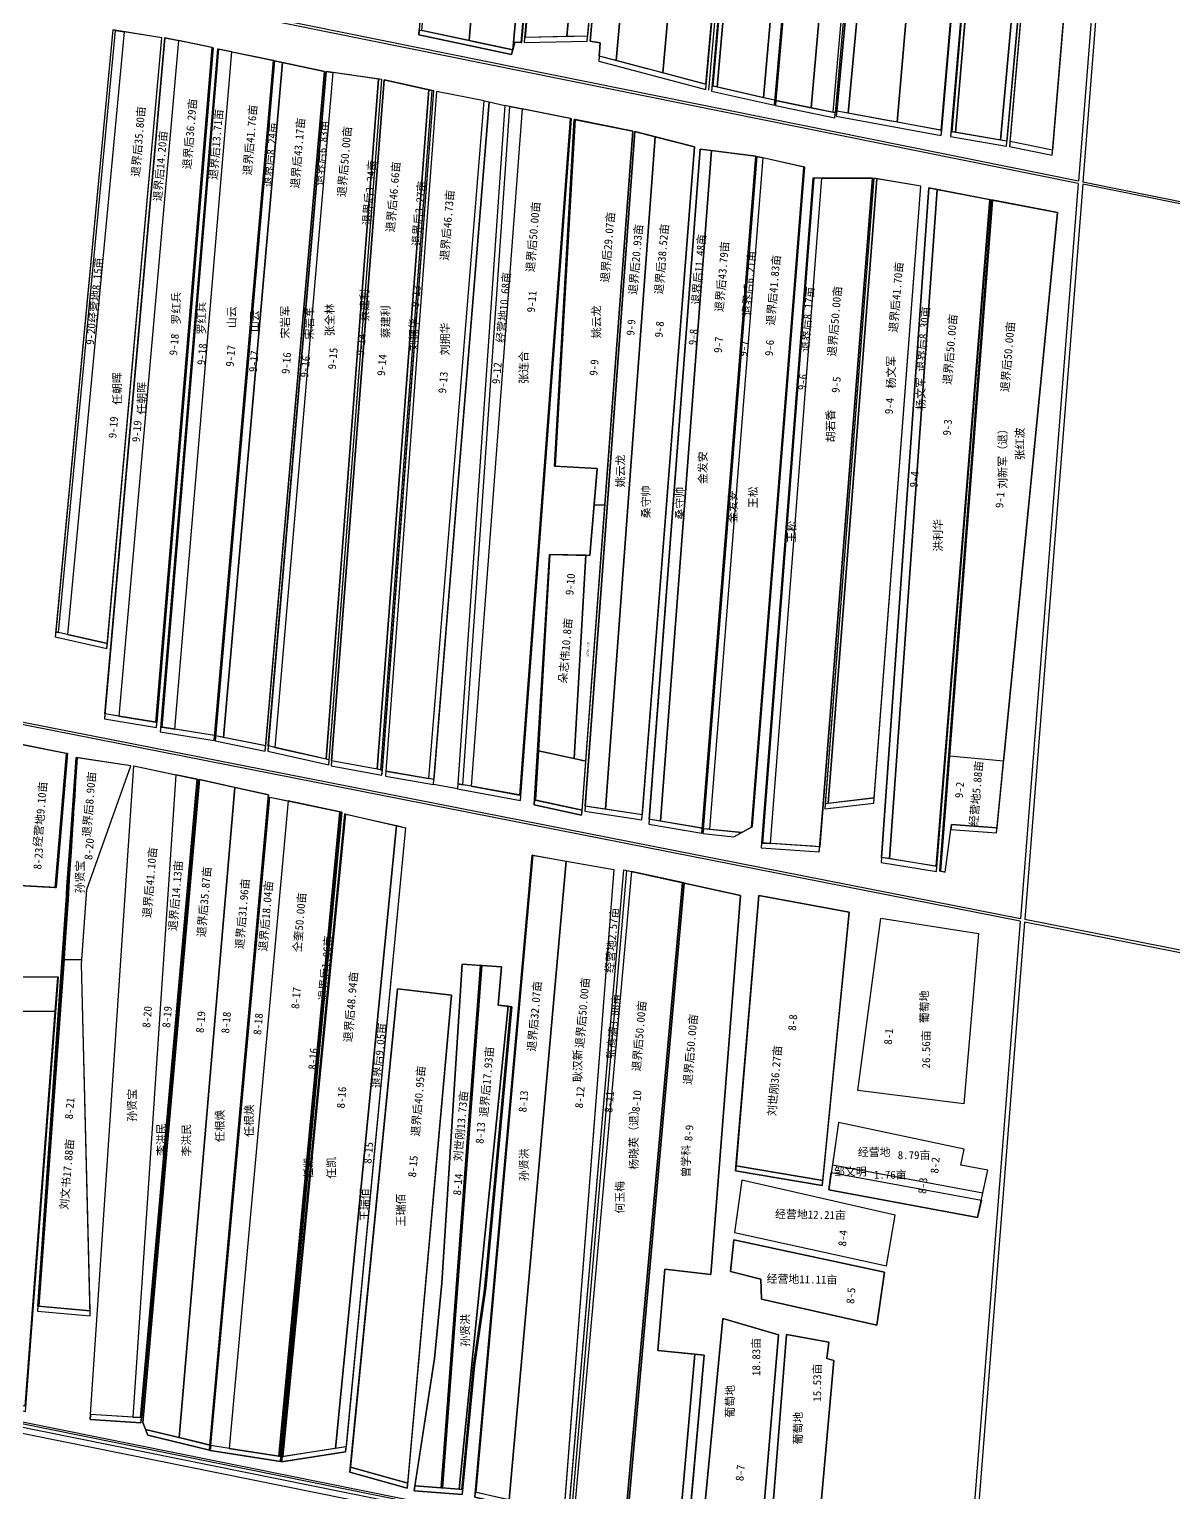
# Model space of a CAD drawing. Extents: x 546685 to 552006, y 4976723 to 4983341.
# Drawn here: x 549720 to 550864, y 4979367 to 4980830 of the extents above; entities that cross this region are included whole.
import ezdxf
from ezdxf.enums import TextEntityAlignment as Align

# ---------------------------------------------------------------- set-up
doc = ezdxf.new("R2010")
doc.units = 0
doc.header["$LTSCALE"] = 10
for name, color, linetype in [('2019-4-5', 7, 'CONTINUOUS'), ('2020-3-23', 4, 'CONTINUOUS'), ('2021新职工', 4, 'CONTINUOUS'), ('2022年', 2, 'CONTINUOUS'), ('出水桩', 2, 'CONTINUOUS'), ('地块名称', 7, 'CONTINUOUS'), ('地物扣减', 3, 'CONTINUOUS'), ('承包户', 6, 'CONTINUOUS'), ('林带', 3, 'CONTINUOUS'), ('油井占地', 2, 'CONTINUOUS'), ('测地框', 7, 'CONTINUOUS'), ('经营地块', 1, 'CONTINUOUS'), ('路林渠', 7, 'CONTINUOUS'), ('身份地块', 1, 'CONTINUOUS'), ('身份地面积', 2, 'CONTINUOUS')]:
    doc.layers.add(name, color=color, linetype=linetype)
doc.styles.add('宋体', font='SimSun.ttf')
doc.styles.add('楷体', font='SimSun.ttf', dxfattribs={"width": 0.8})

msp = doc.modelspace()

# ---------------------------------------------------------------- linework, layer by layer
at = {"layer": '2019-4-5', "color": 3, "linetype": 'Continuous', "flags": 128}
for points in [[(550611.5, 4980673.3), (550567.5, 4980680.7), (550519.1, 4980056.5), (550565, 4980061.8)], [(550257, 4979998.7), (550304.7, 4979990.4), (550254.8, 4979348), (550200.1, 4979360.3)], [(549772.7, 4979899.9), (549755.2, 4979900.5), (549730, 4979553.9), (549781.2, 4979549.4), (549772.4, 4979896.2)], [(549695.8, 4979848.9), (549745.9, 4979848.8), (549716, 4979453.9), (549657, 4979465.7), (549686.5, 4979757.7), (549687, 4979757.6)]]:
    msp.add_lwpolyline(points, close=True, dxfattribs=at)
at = {"layer": '2019-4-5', "color": 3, "linetype": 'Continuous', "elevation": 289.8, "flags": 128}
msp.add_lwpolyline([(550619.7, 4980671.7), (550627.8, 4980670.1), (550580.4, 4980001.1), (550572.3, 4980002.4)], close=True, dxfattribs=at)
at = {"layer": '2019-4-5', "color": 3, "linetype": 'Continuous', "const_width": 0.3, "flags": 128}
msp.add_lwpolyline([(550322.4, 4979988.2), (550317.3, 4979989.3), (550262, 4979344.3), (550264.8, 4979343.8)], close=True, dxfattribs=at)
at = {"layer": '2020-3-23', "color": 1, "linetype": 'Continuous', "elevation": 288.9, "flags": 128}
msp.add_lwpolyline([(550416.4, 4981485.1), (550459.2, 4981476.3), (550396.2, 4980775.3), (550353.6, 4980786.5)], close=True, dxfattribs=at)
at = {"layer": '2020-3-23', "color": 1, "linetype": 'Continuous', "flags": 128}
for points in [[(550460.2, 4981414), (550460.9, 4981414), (550465.9, 4981474), (550469.5, 4981473.3), (550407.9, 4980772.3), (550404, 4980773.1)], [(550748.1, 4980647), (550683.1, 4980659.4), (550638.1, 4980077.2), (550631.2, 4979988.9), (550635.8, 4979987.7), (550642.1, 4980035.4), (550687.9, 4980031.9)], [(550373.2, 4979977.2), (550322.4, 4979988.2), (550264.8, 4979343.8), (550315.7, 4979334.4)]]:
    msp.add_lwpolyline(points, close=True, dxfattribs=at)
at = {"layer": '2020-3-23', "color": 2, "linetype": 'Continuous', "flags": 128}
msp.add_lwpolyline([(549920, 4979411.8), (549969.8, 4979404), (550030.8, 4980048), (549979, 4980058.8)], close=True, dxfattribs=at)
at = {"layer": '2021新职工', "color": 1, "linetype": 'Continuous', "flags": 128}
for points in [[(550173.2, 4981533.6), (550218.6, 4981523.9), (550160, 4980818.9), (550112.6, 4980828.9)], [(550592.1, 4981438.1), (550603.3, 4981436.6), (550538.8, 4980746.2), (550527.7, 4980748.3)], [(550705.9, 4981428.9), (550754.4, 4981416.4), (550691.2, 4980719.3), (550646.2, 4980727)], [(549922.9, 4980807.4), (549909.6, 4980810.1), (549852.7, 4980132.6), (549866, 4980130.5)]]:
    msp.add_lwpolyline(points, close=True, dxfattribs=at)
for points, elevation in [([(550586, 4981450.2), (550587.9, 4981449.8), (550526, 4980746.7), (550524.1, 4980747.1)], 288.7), ([(549903.1, 4980811.7), (549869.5, 4980818.7), (549809.8, 4980143.6), (549846.8, 4980137.5)], 289.6)]:
    msp.add_lwpolyline(points, close=True, dxfattribs=dict(at, elevation=elevation))
at = {"layer": '2022年', "color": 4, "linetype": 'Continuous', "flags": 128}
for points in [[(550218.6, 4981523.9), (550267.4, 4981513.5), (550267.5, 4981509.5), (550267.5, 4981509.5), (550267.5, 4981509.5), (550203.7, 4980809.6), (550203.7, 4980809.6), (550203.7, 4980809.6), (550203.7, 4980809.6), (550160, 4980818.9)], [(550276.7, 4980304.4), (550240.7, 4980305.2), (550229.3, 4980108.9), (550264.9, 4980101.2)], [(550385.8, 4979505.9), (550348.7, 4979509.6), (550355.6, 4979590.8), (550401.6, 4979585.6), (550431.4, 4979964.5), (550375.1, 4979976.7), (550317.7, 4979334.1), (550369.6, 4979324.5)], [(550539.8, 4979947.6), (550449.8, 4979964.5), (550426.9, 4979694.3), (550513.6, 4979679.6)], [(550171.3, 4979894.5), (550153.2, 4979895.7), (550132.7, 4979577), (550125.3, 4979501.6), (550105.9, 4979374.5), (550132, 4979372.4)]]:
    msp.add_lwpolyline(points, close=True, dxfattribs=at)
msp.add_lwpolyline([(550240.7, 4980305.2), (550229.3, 4980108.9)], dxfattribs=at)
at = {"layer": '出水桩', "color": 2, "linetype": 'Continuous', "flags": 128}
for points in [[(550277.3, 4981510.2), (550276.4, 4981510.4), (550215.3, 4980821.7), (550216.3, 4980821.7)], [(550273.2, 4981506.2), (550272.3, 4981506.4), (550211.8, 4980816.7), (550212.8, 4980816.7)], [(550460.2, 4981476.1), (550459.2, 4981476.3), (550396.2, 4980775.3), (550397.1, 4980775)], [(550692.8, 4981430.3), (550691.8, 4981430.5), (550631.5, 4980729.1), (550632.5, 4980728.9)], [(550702.4, 4981429.8), (550701.5, 4981430.1), (550641.8, 4980727.8), (550642.8, 4980727.6)], [(550460.2, 4981414), (550459.2, 4981414.1), (550403, 4980773.4), (550404, 4980773.1)], [(549909.6, 4980810.1), (549908.6, 4980810.3), (549851.7, 4980132.8), (549852.7, 4980132.6)], [(549909.6, 4980810.1), (549908.6, 4980810.3), (549851.7, 4980132.8), (549852.7, 4980132.6)], [(550124.8, 4980768.4), (550122.9, 4980768.8), (550071.3, 4980090), (550073.3, 4980089.7)], [(550262.5, 4980740.6), (550261.5, 4980740.8), (550210.8, 4980064.6), (550211.8, 4980064.5)], [(550266, 4980739.8), (550265, 4980740), (550245.3, 4980393.5), (550245.9, 4980393.5)], [(550495.6, 4980692.2), (550494.6, 4980692.4), (550442.3, 4980032.6), (550443.3, 4980033.2)], [(550504.6, 4980681.4), (550503.6, 4980681.4), (550452.3, 4980016.9), (550453.3, 4980016.8)], [(550567.5, 4980680.7), (550564.5, 4980681.2), (550516.1, 4980056.1), (550519.1, 4980056.5)], [(550681.1, 4980659.7), (550680.1, 4980659.9), (550626.7, 4979993.7), (550627.7, 4979993.5)], [(550683.1, 4980659.4), (550682.2, 4980659.6), (550630.3, 4979989.1), (550631.2, 4979988.9)], [(550226.5, 4980059.7), (550225.5, 4980059.9), (550240.3, 4980305.2), (550240.7, 4980305.2)], [(549758.4, 4980106.2), (549757.4, 4980106.4), (549746.2, 4979972.4), (549747.2, 4979972.3)], [(550276.6, 4980098.7), (550229.3, 4980108.9), (550226.5, 4980059.7), (550272.9, 4980049.6)], [(549757.5, 4979948.7), (549758.6, 4979972.9), (549768.2, 4980102), (549767.2, 4980102.2), (549729, 4979554), (549730, 4979553.9)], [(550032.9, 4980047.6), (550031.9, 4980047.8), (549970.9, 4979403.9), (549971.9, 4979403.7)], [(550036.9, 4980045.7), (550035.9, 4980045.9), (549974.2, 4979414.1), (549973.2, 4979403.5), (549974.2, 4979403.6)], [(550224, 4980004.5), (550223, 4980004.6), (550166.2, 4979368), (550167.2, 4979367.8)], [(550375.1, 4979976.7), (550373.2, 4979977.2), (550315.7, 4979334.4), (550317.7, 4979334.1)], [(549749.5, 4979882.6), (549748.4, 4979882.6), (549748.4, 4979882.6), (549748.4, 4979882.6), (549745.9, 4979848.8), (549716, 4979453.9), (549717, 4979453.7)], [(550165.3, 4979494.4), (550176.8, 4979572.3), (550202.7, 4979853.1), (550201.7, 4979853.2), (550177.8, 4979594.1), (550175.8, 4979572.4), (550164.3, 4979494.5), (550152.6, 4979370.8), (550153.6, 4979370.7)]]:
    msp.add_lwpolyline(points, close=True, dxfattribs=at)
at = {"layer": '出水桩', "color": 2, "linetype": 'Continuous', "elevation": 288.7, "flags": 128}
msp.add_lwpolyline([(550399.6, 4980769.1), (550462.4, 4981475.3)], dxfattribs=at)
at = {"layer": '地块名称', "color": 1, "linetype": 'Continuous', "flags": 128}
msp.add_lwpolyline([(549772.7, 4979899.9), (549777.8, 4979970.3), (549799.2, 4980030.4), (549821.9, 4980094), (549768.2, 4980102), (549767, 4980084.4), (549765.8, 4980064.2), (549765.4, 4980059.1), (549765, 4980052.6), (549764.2, 4980040.5), (549763.3, 4980025.5), (549762.1, 4980007.9), (549760.7, 4979986.2), (549759.1, 4979960.5), (549756.7, 4979922.5), (549756, 4979912.7), (549755.7, 4979907.1), (549755.2, 4979900.5)], close=True, dxfattribs=at)
at = {"layer": '地物扣减', "color": 3, "linetype": 'Continuous', "flags": 128}
for points in [[(550173.2, 4981533.6), (550165.7, 4981535.2), (550110.2, 4980829.5), (550112.6, 4980828.9)], [(550110.2, 4980829.5), (550112.6, 4980828.9), (550112.6, 4980828.9), (550115.1, 4980828.4), (550161.6, 4980818.6), (550164.5, 4980817.9), (550203.7, 4980809.6), (550202.4, 4980804.8), (550109.8, 4980824.4)], [(550426.9, 4979694.3), (550426.4, 4979689.3), (550513.1, 4979674.6), (550513.6, 4979679.6)]]:
    msp.add_lwpolyline(points, close=True, dxfattribs=at)
at = {"layer": '地物扣减', "color": 3, "linetype": 'Continuous', "elevation": 1630, "flags": 128}
msp.add_lwpolyline([(550522.1, 4979687.6), (550672.1, 4979659.7), (550668.4, 4979642.5), (550519.6, 4979670.3)], close=True, dxfattribs=at)
at = {"layer": '林带', "color": 3, "linetype": 'Continuous', "flags": 128}
for points in [[(550592.1, 4981438.1), (550591.9, 4981438.1), (550527.6, 4980748.3), (550527.7, 4980748.3)], [(550278.3, 4980823.3), (550265.1, 4980823), (550215.3, 4980821.7), (550214.9, 4980816.7), (550277.9, 4980818.3)], [(550338.1, 4980790.5), (550291.4, 4980802.9), (550290, 4980803.2), (550289.6, 4980798.2), (550396.7, 4980770), (550397.1, 4980775), (550349.6, 4980787.5)], [(550403, 4980773.4), (550402.5, 4980768.3), (550465.2, 4980754.1), (550465.6, 4980759.1), (550450.6, 4980762.5)], [(550175.2, 4980758.6), (550180.1, 4980757.7), (550124.7, 4980080.4), (550119.8, 4980081.2)], [(550180.1, 4980757.7), (550195.8, 4980753.9), (550148.3, 4980071), (550124.3, 4980075.4)], [(550513.3, 4980749.3), (550466.8, 4980758.9), (550466.3, 4980753.9), (550525.5, 4980741.7), (550526, 4980746.7)], [(550534.8, 4980747), (550527.7, 4980748.3), (550527.6, 4980748.3), (550527.1, 4980743.3), (550632, 4980723.9), (550632.5, 4980728.9), (550584.7, 4980737.8), (550581.7, 4980738.3)], [(550641.8, 4980727.8), (550641.4, 4980722.8), (550697.2, 4980713.2), (550697.7, 4980718.2)], [(550741.6, 4980709.5), (550700.9, 4980717.8), (550700.4, 4980712.8), (550742.8, 4980704.2), (550743.2, 4980709.2)], [(549798.4, 4980216.3), (549749.5, 4980227.1), (549746.8, 4980227.7), (549746.3, 4980222.7), (549797.9, 4980211.3)], [(549796, 4980145.8), (549795.5, 4980140.8), (549847.4, 4980132.4), (549847.8, 4980137.4), (549847.3, 4980137.5)], [(549851.7, 4980132.8), (549851.3, 4980127.8), (549905, 4980119.3), (549905.5, 4980124.3), (549901.3, 4980124.9)], [(549955.2, 4980114.1), (549906.6, 4980124), (549906.2, 4980119), (549956.2, 4980108.7), (549956.6, 4980113.8)], [(549959.2, 4980113.8), (549958.7, 4980108.7), (550019.8, 4980095), (550020.2, 4980100), (550015.4, 4980101.1), (550007.5, 4980102.9)], [(550073.3, 4980089.7), (550066.5, 4980090.9), (550022.5, 4980099.1), (550022.1, 4980094.1), (550072.9, 4980084.7)], [(550076.9, 4980088.6), (550076.5, 4980083.6), (550124.3, 4980075.4), (550124.7, 4980080.4)], [(550211.8, 4980064.5), (550162.2, 4980073.5), (550148.7, 4980076), (550148.3, 4980071), (550211.4, 4980059.4)], [(550225.5, 4980059.9), (550225.2, 4980054.8), (550272.5, 4980044.6), (550272.9, 4980049.6)], [(550564.6, 4980056.7), (550565, 4980061.8), (550518.8, 4980056.4), (550516.1, 4980056.1), (550515.7, 4980051)], [(550281.9, 4980052.7), (550276, 4980053.5), (550275.7, 4980048.5), (550332.6, 4980040.1), (550333, 4980045.1), (550331, 4980045.4)], [(550341, 4980040.4), (550340.1, 4980040.5), (550339.7, 4980035.5), (550392.8, 4980026.5), (550393.2, 4980031.5), (550391.3, 4980031.8), (550390, 4980032)], [(550394.2, 4980031.1), (550393.8, 4980026.2), (550424.7, 4980023.1), (550432.5, 4980027.3)], [(550687.9, 4980031.9), (550687.5, 4980032), (550642.1, 4980035.4), (550641.5, 4980030.4), (550687.4, 4980027)], [(550452.3, 4980016.9), (550451.9, 4980011.9), (550510.1, 4980008.1), (550510.5, 4980013.1), (550503.3, 4980013.6), (550503.1, 4980013.6)], [(550577.4, 4980001.5), (550572.3, 4980002.4), (550571.9, 4979997.4), (550627.3, 4979988.5), (550627.7, 4979993.5)], [(549729, 4979554), (549728.7, 4979549), (549781.3, 4979544.4), (549781.2, 4979549.4)], [(549832.5, 4979442.4), (549829.8, 4979442.6), (549781.6, 4979445.7), (549781.3, 4979440.7), (549832, 4979437.4)], [(549900.9, 4979415.1), (549900.7, 4979415.1), (549894.8, 4979416.6), (549883.7, 4979419.3), (549836.6, 4979430.8), (549838.7, 4979425.1), (549900.4, 4979410.1)], [(549920, 4979411.8), (549901.7, 4979414.7), (549901.3, 4979409.7), (549971.4, 4979398.7), (549971.9, 4979403.7)], [(550036.5, 4979408.2), (550037, 4979413.3), (550027.7, 4979411.9), (549973.2, 4979403.5), (549972.6, 4979398.3)], [(550041.4, 4979393.1), (550040.9, 4979388.1), (550098.1, 4979372.2), (550098.6, 4979377.2)], [(550150, 4979371), (550105.9, 4979374.5), (550105.1, 4979369.5), (550153.1, 4979365.8), (550153.6, 4979370.7)], [(550184.9, 4979363.8), (550166.2, 4979368), (550165.8, 4979363), (550254.4, 4979343), (550254.8, 4979348), (550236.1, 4979352.2)]]:
    msp.add_lwpolyline(points, close=True, dxfattribs=at)
at = {"layer": '林带', "color": 3, "linetype": 'Continuous', "elevation": 290.2, "flags": 128}
msp.add_lwpolyline([(549730, 4979553.9), (549729, 4979554), (549767.2, 4980102.2), (549768.2, 4980102)], close=True, dxfattribs=at)
at = {"layer": '油井占地', "color": 2, "linetype": 'Continuous', "flags": 128}
for points in [[(549806.5, 4980828.9), (549803.8, 4980829.4), (549746.8, 4980227.7), (549749.5, 4980227.1)], [(550164.3, 4979494.5), (550175.1, 4979567.8), (550177.8, 4979594.1), (550201.7, 4979853.2), (550199.1, 4979853.6), (550150, 4979371), (550152.6, 4979370.8)], [(550394.9, 4979505), (550385.8, 4979505.9), (550369.6, 4979324.5), (550378.6, 4979322.9)]]:
    msp.add_lwpolyline(points, close=True, dxfattribs=at)
at = {"layer": '测地框', "linetype": 'Continuous'}
for p, q in [((550701.5, 4981430.1, 288.9), (550641.4, 4980722.8, 288.9)), ((550697.2, 4980713.2, 288.9), (550760.9, 4981414.8, 288.9)), ((550641.4, 4980722.8, 288.9), (550697.2, 4980713.2, 288.9))]:
    msp.add_line(p, q, dxfattribs=at)
at = {"layer": '测地框', "linetype": 'Continuous', "flags": 128}
for points, elevation in [([(550273.2, 4981506.2), (550267.6, 4981507.4), (550267.4, 4981513.5), (550165.7, 4981535.2), (550109.8, 4980824.4), (550202.4, 4980804.8), (550205.7, 4980817.1), (550212.8, 4980816.7)], 288.5), ([(550339.9, 4981500.5), (550276.4, 4981510.4), (550214.9, 4980816.7), (550277.9, 4980818.3)], 288.8), ([(550460.2, 4981476.1), (550341.9, 4981500.3), (550280.9, 4980818.3), (550291, 4980816.5), (550289.6, 4980798.2), (550396.7, 4980770)], 288.9), ([(550527.5, 4981462.6), (550465.9, 4981474), (550460.9, 4981414), (550459.2, 4981414.1), (550402.5, 4980768.3), (550465.2, 4980754.1)], 288.7), ([(550692.8, 4981430.3), (550604.9, 4981447), (550603.9, 4981436.5), (550591.9, 4981438.1), (550527.1, 4980743.3), (550632, 4980723.9)], 288.9), ([(550800.1, 4981387.9), (550761.8, 4981414.4), (550700.4, 4980712.8), (550742.8, 4980704.2)], 289), ([(549853, 4980821.5), (549803.8, 4980829.4), (549746.3, 4980222.7), (549797.9, 4980211.3)], 288.9), ([(549904.1, 4980811.5), (549855.8, 4980821.6), (549795.5, 4980140.8), (549847.4, 4980132.4)], 289.6), ([(549964.6, 4980799), (549908.6, 4980810.3), (549851.3, 4980127.8), (549905, 4980119.3)], 289.3), ([(550015.3, 4980788), (549965.5, 4980798.6), (549906.2, 4980119), (549956.2, 4980108.7)], 289.2), ([(550072.7, 4980779.9), (550017.1, 4980788), (549958.7, 4980108.7), (550019.8, 4980095)], 289.4), ([(550124.8, 4980768.4), (550075.2, 4980779.7), (550022.1, 4980094.1), (550072.9, 4980084.7)], 289.4), ([(550262.5, 4980740.6), (550195.8, 4980753.9), (550148.3, 4980071), (550211.4, 4980059.4)], 289.7), ([(550265, 4980740), (550323.6, 4980728.2), (550272.5, 4980044.6), (550225.2, 4980054.8), (550240.3, 4980305.2), (550280.7, 4980304.3), (550287.9, 4980391), (550245.3, 4980393.5)], 289.7), ([(550385.2, 4980712.6), (550325.8, 4980727.9), (550275.7, 4980048.5), (550332.6, 4980040.1)], 289.5), ([(550446.5, 4980703.1), (550391, 4980710.2), (550339.7, 4980035.5), (550392.8, 4980026.5)], 289.6), ([(550495.6, 4980692.2), (550447.5, 4980702.9), (550393.8, 4980026.2), (550424.7, 4980023.1), (550443.3, 4980033.2)], 289.7), ([(550563.4, 4980681.3), (550503.6, 4980681.4), (550451.9, 4980011.9), (550510.1, 4980008.1), (550513.6, 4980051.3)], 289.7), ([(550611.5, 4980673.3), (550564.5, 4980681.2), (550515.7, 4980051), (550564.6, 4980056.7)], 289.8), ([(550681.1, 4980659.7), (550619.7, 4980671.7), (550571.9, 4979997.4), (550627.3, 4979988.5)], 289.8), ([(550748.1, 4980647), (550682.2, 4980659.6), (550630.3, 4979989.1), (550635.8, 4979987.7), (550641.5, 4980030.4), (550687.4, 4980027)], 289.7), ([(549712.8, 4980115.1), (549758.4, 4980106.2), (549747.2, 4979972.3), (549703.2, 4979974.8)], 289.3), ([(549781.3, 4979544.4), (549772.4, 4979896.2), (549777.8, 4979970.3), (549821.9, 4980094), (549767.2, 4980102.2), (549757.6, 4979973), (549754.1, 4979896), (549728.7, 4979549)], 290.2), ([(549824.8, 4980093.8), (549889.2, 4980080.4), (549832, 4979437.4), (549781.3, 4979440.7)], 289.5), ([(549890.5, 4980080.2), (549959.6, 4980064.9), (549900.4, 4979410.1), (549838.7, 4979425.1), (549834, 4979437.8)], 289.6), ([(549960.8, 4980062.5), (550032.9, 4980047.6), (549971.4, 4979398.7), (549901.3, 4979409.7)], 289.6), ([(550035.9, 4980045.9), (550096.4, 4980032.1), (550036.5, 4979408.2), (549972.6, 4979398.3), (549974.2, 4979414.1)], 289.5), ([(550223, 4980004.6), (550304.7, 4979990.4), (550254.4, 4979343), (550165.8, 4979363)], 289.5), ([(550314.7, 4979989.9), (550431.4, 4979964.5), (550401.6, 4979585.6), (550355.6, 4979590.8), (550348.7, 4979509.6), (550394.9, 4979505), (550378.2, 4979317.9), (550258.9, 4979339.8)], 290.1), ([(550449.8, 4979964.5), (550539.8, 4979947.6), (550513.1, 4979674.6), (550426.4, 4979689.3)], 290.2), ([(550153.2, 4979895.7), (550192.5, 4979893), (550189.2, 4979854.9), (550202.7, 4979853.1), (550176.8, 4979572.3), (550165.3, 4979494.4), (550153.1, 4979365.8), (550105.1, 4979369.5), (550125.3, 4979501.6), (550132.7, 4979577)], 289.7), ([(549651.7, 4979461.7), (549716.6, 4979448.7), (549749.5, 4979882.6), (549705.3, 4979882.7), (549698.6, 4979877.5), (549687, 4979757.6), (549681.7, 4979758.3)], 290), ([(550088.6, 4979871.1), (550142.5, 4979864.8), (550098.1, 4979372.2), (550040.9, 4979388.1)], 289.6), ([(550529.2, 4979737.4), (550519.6, 4979670.3), (550668.4, 4979642.5), (550678.6, 4979690), (550651.5, 4979695), (550654.8, 4979711)], 289.9), ([(550432.6, 4979679.8), (550425.4, 4979627.6), (550577.4, 4979594.1), (550586, 4979644.9)], 290), ([(550575.3, 4979587.9), (550567.7, 4979535), (550452.2, 4979560.9), (550451.5, 4979581), (550421.3, 4979588.5), (550424.7, 4979620.2)], 290.3), ([(550413.7, 4979541.6), (550469.4, 4979525.2), (550451.3, 4979312.7), (550392.8, 4979323.6)], 260.7), ([(550477.2, 4979525.5), (550519.7, 4979518.1), (550517.8, 4979501.7), (550524.6, 4979499.7), (550507, 4979301.5), (550460.2, 4979310.5)], 260.6)]:
    msp.add_lwpolyline(points, close=True, dxfattribs=dict(at, elevation=elevation))
at = {"layer": '测地框', "color": 1, "linetype": 'Continuous', "elevation": 288.7, "flags": 128}
msp.add_lwpolyline([(550563.9, 4981454.9), (550528.4, 4981462.4), (550466.8, 4980758.9), (550502, 4980751.6)], close=True, dxfattribs=at)
at = {"layer": '测地框', "color": 2, "linetype": 'Continuous', "elevation": 260.9, "flags": 128}
msp.add_lwpolyline([(550571.5, 4979941.8), (550669.1, 4979926.4), (550654.7, 4979756.1), (550548.7, 4979769.5)], close=True, dxfattribs=at)
at = {"layer": '经营地块', "color": 5, "linetype": 'Continuous', "flags": 128}
for points, elevation in [([(550502, 4980751.6), (550524.1, 4980747.1), (550586, 4981450.2), (550563.9, 4981454.9)], 288.7), ([(550314.7, 4979989.9), (550317.3, 4979989.3), (550262, 4979344.3), (550259.3, 4979344.8)], 290.1)]:
    msp.add_lwpolyline(points, close=True, dxfattribs=dict(at, elevation=elevation))
at = {"layer": '经营地块', "color": 1, "linetype": 'Continuous', "elevation": 288.7, "flags": 128}
msp.add_lwpolyline([(550587.9, 4981449.8), (550526, 4980746.7)], dxfattribs=at)
at = {"layer": '经营地块', "color": 5, "linetype": 'Continuous', "flags": 128}
for points in [[(549758.5, 4980225.1), (549749.5, 4980227.1), (549806.5, 4980828.9), (549815.2, 4980827.5)], [(550200.8, 4980752.9), (550212.9, 4980750.5), (550162.2, 4980073.5), (550153.6, 4980075.1)], [(550683.1, 4980659.4), (550748.1, 4980647), (550694.4, 4980098.6), (550640.1, 4980103.7)], [(550295.7, 4980354.5), (550284.9, 4980354.9), (550280.7, 4980304.3), (550276.7, 4980304.4), (550264.9, 4980101.2), (550276.6, 4980098.7)], [(549757.4, 4980106.4), (549712.8, 4980115.1), (549703.2, 4979974.8), (549746.2, 4979972.4)], [(550640.1, 4980103.7), (550631.2, 4979988.9), (550635.8, 4979987.7), (550642.1, 4980035.4), (550687.9, 4980031.9), (550694.4, 4980098.6)], [(550172.7, 4979894.4), (550171.3, 4979894.5), (550132, 4979372.4), (550133.3, 4979372.3)], [(550678.6, 4979690), (550651.5, 4979695), (550654.8, 4979711), (550529.2, 4979737.4), (550523.2, 4979695.3), (550673.7, 4979667.1)], [(550586, 4979644.9), (550432.6, 4979679.8), (550425.4, 4979627.6), (550577.4, 4979594.1)], [(550575.3, 4979587.9), (550424.7, 4979620.2), (550421.3, 4979588.5), (550451.5, 4979581), (550452.2, 4979560.9), (550567.7, 4979535)]]:
    msp.add_lwpolyline(points, close=True, dxfattribs=at)
at = {"layer": '经营地块', "color": 1, "linetype": 'Continuous', "flags": 128}
for points in [[(550017, 4980100.8), (550020.2, 4980100), (550072.7, 4980779.9), (550069.5, 4980780.3)], [(550087.4, 4980034.2), (550096.4, 4980032.1), (550037, 4979413.3), (550026.6, 4979411.7)]]:
    msp.add_lwpolyline(points, close=True, dxfattribs=at)
at = {"layer": '路林渠', "color": 4, "linetype": 'Continuous', "flags": 128}
for points, elevation in [([(550827.5, 4981418.2), (550769.2, 4980678.3)], 289.3), ([(550831.9, 4981417.3), (550773.6, 4980677.4)], 289.3), ([(550769, 4980675.9), (549545.9, 4980922.8)], 291), ([(550769.2, 4980678.3), (549546.1, 4980925.3)], 291.1), ([(550769, 4980675.9), (550711.1, 4979941.1)], 289.3), ([(550773.4, 4980675.1), (550715.6, 4979940.2)], 289.3), ([(551880, 4980451.7), (550773.4, 4980675.1)], 291), ([(551880, 4980454), (550773.6, 4980677.4)], 291.1), ([(550710.9, 4979938.6), (549478.8, 4980181.2)], 291.9), ([(550711.1, 4979941.1), (549479, 4980183.7)], 291.8), ([(550710.9, 4979938.6), (550656.6, 4979248.1)], 289.3), ([(550715.4, 4979937.7), (550661, 4979247.2)], 289.3), ([(551880, 4979708.4), (550715.4, 4979937.7)], 291.9), ([(551880, 4979710.9), (550715.6, 4979940.2)], 291.8), ([(551880, 4978998.7), (549450.4, 4979489.4)], 292.5), ([(549450.7, 4979491.4), (550656.6, 4979248.1)], 290.9)]:
    msp.add_lwpolyline(points, dxfattribs=dict(at, elevation=elevation))
at = {"layer": '路林渠', "color": 3, "linetype": 'Continuous', "flags": 128}
msp.add_lwpolyline([(550200.8, 4980752.9), (550195.8, 4980753.9), (550148.7, 4980076), (550153.6, 4980075.1)], close=True, dxfattribs=at)
at = {"layer": '路林渠', "linetype": 'Continuous', "flags": 128}
for points, elevation in [([(551880, 4978995.1), (549432.9, 4979489.3)], 292.3), ([(551880, 4978989), (549434.2, 4979483)], 292.2)]:
    msp.add_lwpolyline(points, dxfattribs=dict(at, elevation=elevation))
at = {"layer": '身份地块', "color": 1, "linetype": 'Continuous', "flags": 128}
for points in [[(550267.5, 4981509.5), (550267.6, 4981507.4), (550272.3, 4981506.4), (550211.8, 4980816.7), (550205.7, 4980817.1), (550203.7, 4980809.6)], [(550277.3, 4981510.2), (550319.4, 4981503.7), (550257.6, 4980822.8), (550216.3, 4980821.7)], [(550319.4, 4981503.7), (550339.9, 4981500.5), (550278.3, 4980823.3), (550257.6, 4980822.8)], [(550469.5, 4981473.3), (550516.3, 4981464.6), (550454.4, 4980761.6), (550407.9, 4980772.3)], [(550516.3, 4981464.6), (550527.5, 4981462.6), (550465.6, 4980759.1), (550454.4, 4980761.6)], [(550603.3, 4981436.6), (550603.9, 4981436.5), (550604.9, 4981447), (550648.5, 4981438.7), (550588.1, 4980737.1), (550538.8, 4980746.2)], [(550631.5, 4980729.1), (550588.1, 4980737.1), (550648.5, 4981438.7), (550691.8, 4981430.5)], [(550702.4, 4981429.8), (550705.9, 4981428.9), (550646.2, 4980727), (550642.8, 4980727.6)], [(549853, 4980821.5), (549815.2, 4980827.5), (549758.5, 4980225.1), (549798.4, 4980216.3)], [(549922.9, 4980807.4), (549964.6, 4980799), (549905.5, 4980124.3), (549866, 4980130.5)], [(549973.5, 4980796.9), (550015.3, 4980788), (549956.6, 4980113.8), (549914.6, 4980122.4)], [(550069.5, 4980780.3), (550023.8, 4980787), (549965.8, 4980112.3), (550017, 4980100.8)], [(550075.2, 4980779.7), (550119.7, 4980769.6), (550068.1, 4980090.6), (550022.5, 4980099.1)], [(550119.7, 4980769.6), (550122.9, 4980768.8), (550071.3, 4980090), (550068.1, 4980090.6)], [(550175.2, 4980758.6), (550127.5, 4980767.8), (550076.9, 4980088.6), (550119.8, 4980081.2)], [(550261.5, 4980740.8), (550212.9, 4980750.5), (550162.2, 4980073.5), (550210.8, 4980064.6)], [(550323.6, 4980728.2), (550266, 4980739.8), (550245.9, 4980393.5), (550287.9, 4980391), (550284.9, 4980354.9), (550295.7, 4980354.5)], [(550442.3, 4980032.6), (550494.6, 4980692.4), (550453.5, 4980701.6), (550400.4, 4980030.5), (550432.5, 4980027.3)], [(550512.7, 4980681.4), (550504.6, 4980681.4), (550453.3, 4980016.8), (550461.4, 4980016.3)], [(550512.7, 4980681.4), (550563.4, 4980681.3), (550510.5, 4980013.1), (550461.4, 4980016.3)], [(549824.8, 4980093.8), (549866.7, 4980085.1), (549823.9, 4979442.9), (549781.6, 4979445.7)], [(549888.2, 4980080.6), (549866.7, 4980085.1), (549823.9, 4979442.9), (549831.4, 4979442.5)], [(549925.9, 4980072.3), (549890.5, 4980080.2), (549834, 4979437.8), (549836.6, 4979430.8), (549870.3, 4979422.6)], [(549959.6, 4980064.9), (549925.9, 4980072.3), (549870.3, 4979422.6), (549900.9, 4979415.1)], [(550031.9, 4980047.8), (550030.8, 4980048), (549969.8, 4979404), (549970.9, 4979403.9)], [(550036.9, 4980045.7), (550087.4, 4980034.2), (550026.6, 4979411.7), (549974.2, 4979403.6)], [(550224, 4980004.5), (550257, 4979998.7), (550200.1, 4979360.3), (550167.2, 4979367.8)], [(550199.1, 4979853.6), (550189.2, 4979854.9), (550192.5, 4979893), (550172.7, 4979894.4), (550133.3, 4979372.3), (550150, 4979371)], [(550142.5, 4979864.8), (550088.6, 4979871.1), (550041.4, 4979393.1), (550098.6, 4979377.2)]]:
    msp.add_lwpolyline(points, close=True, dxfattribs=at)
for points, elevation in [([(550341.9, 4981500.3), (550369.5, 4981494.7), (550306.9, 4980798.8), (550290, 4980803.2), (550291, 4980816.5), (550280.9, 4980818.3)], 288.9), ([(550369.5, 4981494.7), (550416.4, 4981485.1), (550353.6, 4980786.5), (550306.9, 4980798.8)], 288.9), ([(550754.4, 4981416.4), (550760.9, 4981414.8), (550697.7, 4980718.2), (550691.2, 4980719.3)], 288.9), ([(550761.8, 4981414.4), (550800.1, 4981387.9), (550743.2, 4980709.2), (550700.9, 4980717.8)], 289), ([(549809.8, 4980143.6), (549796, 4980145.8), (549855.8, 4980821.6), (549869.5, 4980818.7)], 289.6), ([(549965.5, 4980798.6), (549973.5, 4980796.9), (549914.6, 4980122.4), (549906.6, 4980124)], 289.2), ([(550017.1, 4980788), (550023.8, 4980787), (549965.8, 4980112.3), (549959.2, 4980113.8)], 289.4), ([(550325.8, 4980727.9), (550346.1, 4980722.7), (550296.5, 4980050.5), (550276, 4980053.5)], 289.5), ([(550346.1, 4980722.7), (550385.2, 4980712.6), (550333, 4980045.1), (550296.5, 4980050.5)], 289.5), ([(550391, 4980710.2), (550402.3, 4980708.8), (550351.3, 4980038.6), (550340.1, 4980040.5)], 289.6), ([(550402.3, 4980708.8), (550446.5, 4980703.1), (550393.2, 4980031.5), (550351.3, 4980038.6)], 289.6), ([(550447.5, 4980702.9), (550453.5, 4980701.6), (550400.4, 4980030.5), (550394.2, 4980031.1)], 289.7), ([(550627.8, 4980670.1), (550680.1, 4980659.9), (550626.7, 4979993.7), (550580.4, 4980001.1)], 289.8), ([(549960.8, 4980062.5), (549979, 4980058.8), (549920, 4979411.8), (549901.7, 4979414.7)], 289.6)]:
    msp.add_lwpolyline(points, close=True, dxfattribs=dict(at, elevation=elevation))
at = {"layer": '身份地块', "color": 2, "linetype": 'Continuous', "elevation": 289.6, "flags": 128}
for points in [[(549903.1, 4980811.7), (549846.8, 4980137.5)], [(549904.1, 4980811.5), (549847.8, 4980137.4)]]:
    msp.add_lwpolyline(points, dxfattribs=at)
at = {"layer": '身份地块', "color": 2, "linetype": 'Continuous', "flags": 128}
for points in [[(549888.2, 4980080.6), (549889.2, 4980080.4), (549832.5, 4979442.4), (549831.4, 4979442.5)], [(550469.4, 4979525.2), (550413.7, 4979541.6), (550392.8, 4979323.6), (550451.3, 4979312.7)], [(550524.6, 4979499.7), (550517.8, 4979501.7), (550519.7, 4979518.1), (550477.2, 4979525.5), (550460.2, 4979310.5), (550507, 4979301.5)]]:
    msp.add_lwpolyline(points, close=True, dxfattribs=at)

# ---------------------------------------------------------------- texts
at = {"layer": '2019-4-5', "color": 3, "linetype": 'Continuous', "style": '宋体'}
for s, p in [('退界后41.70亩', (550587.9, 4980526.7, 289.8)), ('退界后8.30亩', (550614.9, 4980487.5, 289.8)), ('退界后50.00亩', (550274.3, 4979811.5)), ('张彦清3.88亩', (550305.6, 4979800.6)), ('退界后50.00亩', (550382.3, 4979774.9)), ('刘文书17.88亩', (549758.9, 4979650.1))]:
    msp.add_text(s, height=8, rotation=85, dxfattribs=at).set_placement(p)
for s, rotation, p in [('杨文军', 90, (550581.7, 4980487.4)), ('杨文军', 90, (550611.3, 4980466.1)), ('9-4', 85, (550580.2, 4980453.5)), ('耿汉新', 90, (550268.3, 4979794.2)), ('8-12', 85, (550270.7, 4979762.6)), ('8-11', 85, (550300.1, 4979758.1)), ('8-21', 85, (549760.7, 4979751.6)), ('8-9', 85, (550379.8, 4979727))]:
    msp.add_text(s, height=8, rotation=rotation, dxfattribs=at).set_placement(p, align=Align.MIDDLE)
at = {"layer": '2020-3-23', "color": 1, "linetype": 'Continuous', "style": '宋体'}
for s, p in [('张红波', (550710.4, 4980415.7)), ('何玉梅', (550310.5, 4979662.8))]:
    msp.add_text(s, height=8, rotation=90, dxfattribs=at).set_placement(p, align=Align.MIDDLE)
at = {"layer": '2020-3-23', "color": 2, "linetype": 'Continuous', "style": '宋体'}
msp.add_text('仝奎50.00亩', height=8, rotation=85, dxfattribs=at).set_placement((549991.9, 4979907.3))
at = {"layer": '2021新职工', "color": 4, "linetype": 'Continuous', "style": '宋体'}
for s, p in [('退界后36.29亩', (549881.8, 4980689.8)), ('退界后13.71亩', (549908, 4980679.4))]:
    msp.add_text(s, height=8, rotation=85, dxfattribs=at).set_placement(p)
for p in [(549867, 4980551.3), (549892.3, 4980541.4)]:
    msp.add_text('罗红兵', height=8, rotation=90, dxfattribs=at).set_placement(p, align=Align.MIDDLE)
at = {"layer": '2022年', "color": 4, "linetype": 'Continuous', "style": '宋体'}
for s, p in [('朵志伟10.8亩', (550257.5, 4980176.1)), ('刘世刚36.27亩', (550466.5, 4979743.6)), ('刘世刚13.73亩', (550152.7, 4979698.2))]:
    msp.add_text(s, height=8, rotation=85, dxfattribs=at).set_placement(p)
msp.add_text('曾学科', height=8, rotation=90, dxfattribs=at).set_placement((550376.6, 4979698.8), align=Align.MIDDLE)
at = {"layer": '地块名称', "color": 1, "linetype": 'Continuous', "style": '宋体'}
for s, p in [('9-13', (550106.9, 4980563.2)), ('9-11', (550222.7, 4980557.9)), ('9-20', (549781.9, 4980525.5)), ('9-9', (550321.9, 4980532.1)), ('9-8', (550350.2, 4980530.2)), ('9-8', (550384, 4980522.5)), ('9-18', (549865.1, 4980515)), ('9-18', (549893, 4980505.3)), ('9-17', (549921.6, 4980503.7)), ('9-14', (550052, 4980514.9)), ('9-7', (550409.3, 4980514.7)), ('9-7', (550434.6, 4980511.1)), ('9-6', (550460.3, 4980511.6)), ('9-17', (549944.8, 4980498.3)), ('9-16', (549977.3, 4980496.4)), ('9-16', (549996.2, 4980492.9)), ('9-15', (550023.8, 4980501)), ('9-14', (550072.9, 4980494.5)), ('9-9', (550284.9, 4980492)), ('9-13', (550134, 4980477.1)), ('9-12', (550187.8, 4980486.3)), ('9-6', (550493.4, 4980477.5)), ('9-5', (550527, 4980474.8)), ('9-19', (549804.3, 4980432.2)), ('9-19', (549827.9, 4980428.3)), ('9-3', (550638.2, 4980432.2)), ('9-4', (550605.1, 4980380.3)), ('9-1', (550690.7, 4980359.7)), ('9-10', (550261.2, 4980275.4)), ('9-2', (550650.3, 4980069.8)), ('8-20', (549780.2, 4980010.8)), ('8-23', (549729.3, 4980001.3)), ('8-17', (549987, 4979861.9)), ('8-20', (549838.2, 4979843)), ('8-19', (549858.1, 4979843)), ('8-19', (549891.7, 4979837.9)), ('8-18', (549917.1, 4979837.4)), ('8-18', (549949.1, 4979835.9)), ('8-8', (550483.5, 4979837.4)), ('8-1', (550579.4, 4979823.4)), ('8-16', (550004, 4979801.1)), ('8-16', (550032.5, 4979762.5)), ('8-13', (550214.3, 4979758.6)), ('8-10', (550327.5, 4979758.9)), ('8-13', (550171.3, 4979727.1)), ('8-15', (550059.4, 4979707.2)), ('8-15', (550103.9, 4979693.6)), ('8-2', (550625.8, 4979694.7)), ('8-14', (550148.8, 4979675.6)), ('8-3', (550613.6, 4979674.4)), ('8-4', (550533.6, 4979621.9)), ('8-5', (550541.7, 4979564.4)), ('8-7', (550431, 4979387.3))]:
    msp.add_text(s, height=8, rotation=85, dxfattribs=at).set_placement(p, align=Align.MIDDLE)
at = {"layer": '承包户', "color": 1, "linetype": 'Continuous', "style": '宋体'}
for s, p in [('蔡建利', (550055.3, 4980554.1)), ('山云', (549922.5, 4980542.3)), ('山云', (549945.4, 4980538.4)), ('宋岩军', (549975.9, 4980537.4)), ('宋岩军', (550000, 4980536.4)), ('张全林', (550020.4, 4980539.6)), ('蔡建利', (550076.3, 4980537.6)), ('姚云龙', (550287.1, 4980537.6)), ('刘拥华', (550104.3, 4980524.9)), ('刘拥华', (550135.7, 4980520.5)), ('张连合', (550214.4, 4980492)), ('任朝晖', (549808, 4980471)), ('任朝晖', (549832.5, 4980461.3)), ('胡若香', (550521.2, 4980433.6)), ('刘新军（退）', (550693.2, 4980403.6)), ('姚云龙', (550311.1, 4980388.6)), ('金发安', (550393.4, 4980391.9)), ('桑守帅', (550336.5, 4980357.7)), ('桑守帅', (550370.5, 4980356.4)), ('金发安', (550423.4, 4980353)), ('王松', (550443.7, 4980362.3)), ('王松', (550482.3, 4980327.9)), ('洪利华', (550628.5, 4980324.3)), ('孙贤宝', (549770.7, 4979982.9)), ('葡萄地', (550614.9, 4979853)), ('孙贤宝', (549822.7, 4979754.7)), ('任根焕', (549939.8, 4979739.4)), ('任根焕', (549910.6, 4979734.1)), ('杨晓英（退）', (550324.4, 4979723)), ('李洪民', (549852.1, 4979720.4)), ('李洪民', (549877.2, 4979719.8)), ('孙贤洪', (550214.6, 4979695.2)), ('王瑞佰', (550055.1, 4979655.4)), ('王瑞佰', (550091.6, 4979650)), ('孙贤洪', (550156, 4979529.7)), ('葡萄地', (550420.6, 4979458.8)), ('葡萄地', (550488.6, 4979431.9))]:
    msp.add_text(s, height=8, rotation=90, dxfattribs=at).set_placement(p, align=Align.MIDDLE)
msp.add_text('邹文明', height=8, dxfattribs=at).set_placement((550541.1, 4979688.7), align=Align.MIDDLE)
at = {"layer": '经营地块', "color": 5, "linetype": 'Continuous', "style": '楷体', "width": 0.8}
for s, rotation, p in [('经营地4.97亩', 87.6612, (550279.6, 4980203)), ('经营地1.05亩', 86.7666, (550133.6, 4979374.7))]:
    msp.add_text(s, height=2, rotation=rotation, dxfattribs=at).set_placement(p)
at = {"layer": '经营地块', "color": 5, "linetype": 'Continuous', "style": '宋体'}
msp.add_text('经营地', height=8, dxfattribs=at).set_placement((550565, 4979708.2), align=Align.MIDDLE)
msp.add_text('8.79亩', height=8, dxfattribs=at).set_placement((550588.5, 4979700.9))
at = {"layer": '身份地面积', "color": 1, "linetype": 'Continuous', "style": '宋体'}
for s, rotation, p in [('退界后35.80亩', 85, (549830.3, 4980682.2)), ('退界后41.76亩', 85, (549942.1, 4980683.7)), ('退界后8.24亩', 85, (549962.6, 4980671.7)), ('退界后43.17亩', 85, (549989.8, 4980670.6)), ('退界后6.83亩', 85, (550014, 4980673.4)), ('退界后50.00亩', 85, (550036.4, 4980662.2)), ('退界后14.20亩', 85, (549852.3, 4980657.7)), ('退界后3.34亩', 85, (550061.5, 4980633.9)), ('退界后46.66亩', 85, (550085.1, 4980626.9)), ('退界后3.27亩', 85, (550111, 4980613)), ('退界后46.73亩', 85, (550139.1, 4980598.6, 289.8)), ('退界后50.00亩', 85, (550224.9, 4980586.9, 289.8)), ('退界后29.07亩', 85, (550299.6, 4980576.6, 289.6)), ('退界后20.93亩', 85, (550327.6, 4980564.4, 289.6)), ('退界后38.52亩', 85, (550353.5, 4980564.7, 289.6)), ('退界后11.48亩', 85, (550390.6, 4980554.4, 289.6)), ('退界后43.79亩', 85, (550413.8, 4980547.2, 289.7)), ('退界后6.21亩', 85, (550441, 4980543.2, 289.7)), ('退界后41.83亩', 85, (550465.2, 4980533.7, 289.8)), ('退界后8.17亩', 85, (550499.3, 4980507.2)), ('退界后50.00亩', 85, (550526.5, 4980502.6, 289.8)), ('退界后50.00亩', 85, (550641.9, 4980474.5)), ('退界后50.00亩', 85, (550699.4, 4980467.1)), ('退界后8.90亩', 85, (549781.4, 4980022.6)), ('退界后41.10亩', 85, (549841.8, 4979941.7)), ('退界后14.13亩', 85, (549867.6, 4979928.5)), ('退界后35.87亩', 85, (549896.1, 4979922.4)), ('退界后31.96亩', 85, (549934.3, 4979910.4)), ('退界后18.04亩', 85, (549957.8, 4979908.1)), ('退界后1.06亩', 85, (550017.6, 4979858.7)), ('退界后48.94亩', 85, (550042.7, 4979817.4)), ('退界后32.07亩', 85, (550226.3, 4979808.1)), ('退界后50.00亩', 85, (550331, 4979788.2)), ('退界后9.05亩', 85, (550071.3, 4979771.4)), ('26.56亩', 90, (550620.9, 4979791.5)), ('退界后17.93亩', 85, (550178.5, 4979742.5)), ('退界后40.95亩', 85, (550110.1, 4979723.2)), ('18.83亩', 90, (550451, 4979484.1)), ('15.53亩', 90, (550511.9, 4979458.5))]:
    msp.add_text(s, height=8, rotation=rotation, dxfattribs=at).set_placement(p)
at = {"layer": '身份地面积', "color": 5, "linetype": 'Continuous', "style": '宋体'}
for s, rotation, p in [('经营地8.15亩', 85, (549788.2, 4980536.4)), ('经营地10.68亩', 85, (550195.4, 4980516.4)), ('经营地5.88亩', 85, (550668.1, 4980033.4)), ('经营地9.10亩', 85, (549732.5, 4980012.7)), ('经营地2.57亩', 85, (550303.9, 4979886.8, 290.1)), ('经营地12.21亩', 358.944, (550465.8, 4979642.1)), ('经营地11.11亩', 358.944, (550457.3, 4979577.5))]:
    msp.add_text(s, height=8, rotation=rotation, dxfattribs=at).set_placement(p)
at = {"layer": '身份地面积', "color": 1, "linetype": 'Continuous', "style": '宋体'}
for p in [(549999.2, 4979692.3), (550022.2, 4979692.2)]:
    msp.add_text('任凯', height=8, rotation=90, dxfattribs=at).set_placement(p, align=Align.MIDDLE)
msp.add_text('1.76亩', height=8, dxfattribs=at).set_placement((550564.7, 4979681.3))

doc.saveas('drawing.dxf')
